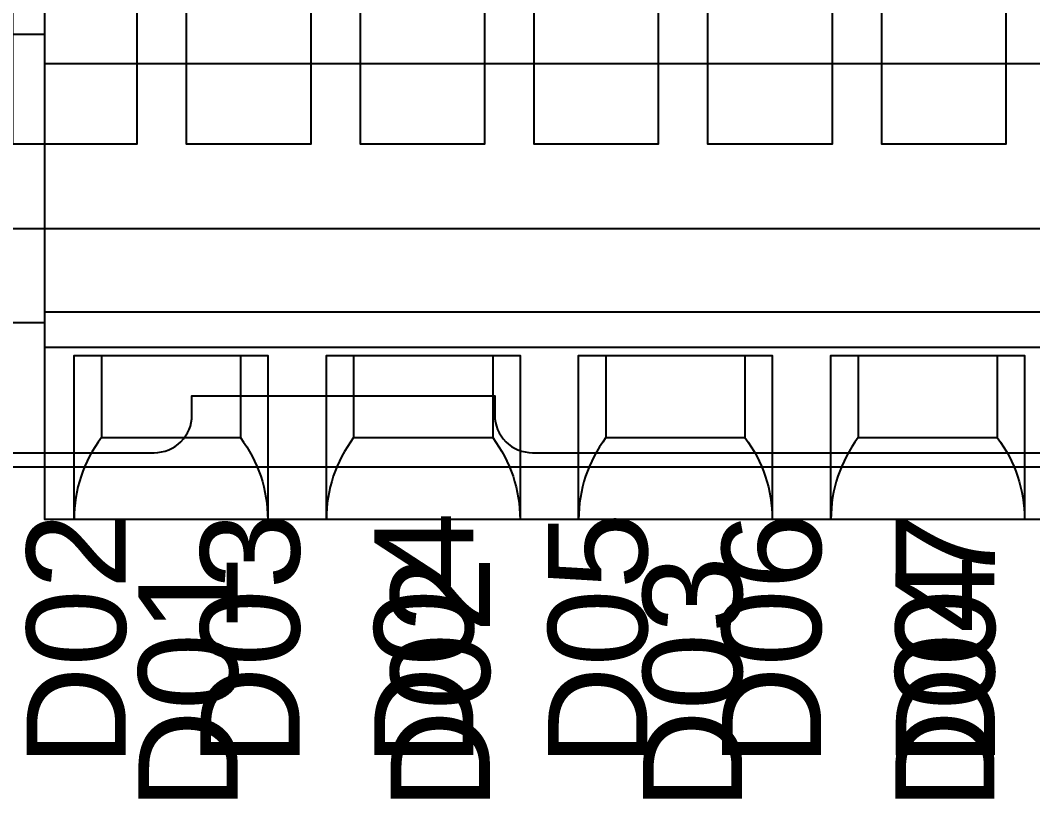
# Model space of a CAD drawing. Extents: x 0.3 to 23.7, y 0.2 to 17.8.
# Drawn here: x 18.185 to 18.987, y 4.187 to 4.805 of the extents above; entities that cross this region are included whole.
import ezdxf

# ---------------------------------------------------------------- set-up
doc = ezdxf.new("R2010")
doc.units = 0
doc.header["$MEASUREMENT"] = 0
for name, color, linetype in [('3_01__0-__EMPTY', 7, 'CONTINUOUS'), ('3_02__B-___3__DI___4__DO__', 7, 'CONTINUOUS'), ('3_03__1-___4__DI___4__DO_E', 7, 'CONTINUOUS'), ('3_04__C-___4__DI___4__DO_F', 7, 'CONTINUOUS'), ('3_05__D-___4__DI___3__DO_E', 7, 'CONTINUOUS'), ('3_06__2A___8__DO__ELECTROM', 7, 'CONTINUOUS'), ('3_07__2B___8__DO__ELECTROM', 7, 'CONTINUOUS'), ('3_08__2C___8__DO_ELECTROME', 7, 'CONTINUOUS'), ('3_09__2D___8__DO_ELECTROME', 7, 'CONTINUOUS'), ('3_10__2G___8__DO_ELECTROME', 7, 'CONTINUOUS'), ('3_11__3-___8__DI', 7, 'CONTINUOUS'), ('3_12__4-___14__DI', 7, 'CONTINUOUS'), ('3_13__6-___4__AI___4__AO__', 7, 'CONTINUOUS'), ('3_14__9-___10__RTD_INPUTS', 7, 'CONTINUOUS')]:
    doc.layers.add(name, color=color, linetype=linetype)
doc.styles.add('ARIAL', font='arial.ttf')

msp = doc.modelspace()

# ---------------------------------------------------------------- linework, layer by layer
at = {"layer": '3_01__0-__EMPTY'}
msp.add_lwpolyline([(19.55576, 5.0419), (18.59054, 5.0419, 0.414214), (18.56065, 5.01201), (18.56065, 4.9969), (18.32065, 4.9969), (18.32065, 5.01201, 0.414214), (18.29076, 5.0419), (17.93304, 5.0419, 0.414973), (17.90315, 5.01201), (17.90315, 4.49178, 0.414973), (17.93304, 4.4619), (18.29076, 4.4619, 0.414214), (18.32065, 4.49178), (18.32065, 4.5069), (18.56065, 4.5069), (18.56065, 4.49178, 0.414214), (18.59054, 4.4619), (19.55576, 4.4619, 0.414214)], format="xyb", dxfattribs=at)
at = {"layer": '3_02__B-___3__DI___4__DO__'}
msp.add_lwpolyline([(18.20394, 5.01766), (19.80394, 5.01766), (19.80394, 4.40895), (18.20394, 4.40895)], close=True, dxfattribs=at)
for points in [[(18.20394, 4.79351), (18.04331, 4.79351, 0.414169), (18.00394, 4.75415), (18.00394, 4.60457, 0.414258), (18.04331, 4.5652), (18.20394, 4.5652)], [(18.24882, 4.53902), (18.24882, 4.47389, 0.162853), (18.22717, 4.40895, 1.944453)], [(18.35906, 4.53902), (18.35906, 4.47389, -0.162853), (18.38071, 4.40895, -1.944453)], [(18.44882, 4.53902), (18.44882, 4.47389, 0.162853), (18.42717, 4.40895, 1.944453)], [(18.55906, 4.53902), (18.55906, 4.47389, -0.162853), (18.58071, 4.40895, -1.944453)], [(18.64882, 4.53902), (18.64882, 4.47389, 0.162853), (18.62717, 4.40895, 1.944453)], [(18.75906, 4.53902), (18.75906, 4.47389, -0.162853), (18.78071, 4.40895, -1.944453)], [(18.84882, 4.53902), (18.84882, 4.47389, 0.162853), (18.82717, 4.40895, 1.944453)], [(18.95906, 4.53902), (18.95906, 4.47389, -0.162853), (18.98071, 4.40895, -1.944453)]]:
    msp.add_lwpolyline(points, format="xyb", dxfattribs=at)
for points in [[(18.20394, 4.77062), (19.80394, 4.77062)], [(18.20394, 4.57353), (19.80394, 4.57353)], [(18.20394, 4.54569), (19.80394, 4.54569)], [(18.22717, 4.40895), (18.22717, 4.53902), (18.38071, 4.53902), (18.38071, 4.40895)], [(18.42717, 4.40895), (18.42717, 4.53902), (18.58071, 4.53902), (18.58071, 4.40895)], [(18.62717, 4.40895), (18.62717, 4.53902), (18.78071, 4.53902), (18.78071, 4.40895)], [(18.82717, 4.40895), (18.82717, 4.53902), (18.98071, 4.53902), (18.98071, 4.40895)], [(18.24882, 4.47389), (18.35906, 4.47389)], [(18.44882, 4.47389), (18.55906, 4.47389)], [(18.64882, 4.47389), (18.75906, 4.47389)], [(18.84882, 4.47389), (18.95906, 4.47389)]]:
    msp.add_lwpolyline(points, dxfattribs=at)
at = {"layer": '3_03__1-___4__DI___4__DO_E'}
msp.add_lwpolyline([(18.20394, 5.01766), (19.80394, 5.01766), (19.80394, 4.40895), (18.20394, 4.40895)], close=True, dxfattribs=at)
for points in [[(18.20394, 4.79351), (18.04331, 4.79351, 0.414169), (18.00394, 4.75415), (18.00394, 4.60457, 0.414258), (18.04331, 4.5652), (18.20394, 4.5652)], [(18.24882, 4.53902), (18.24882, 4.47389, 0.162853), (18.22717, 4.40895, 1.944453)], [(18.35906, 4.53902), (18.35906, 4.47389, -0.162853), (18.38071, 4.40895, -1.944453)], [(18.44882, 4.53902), (18.44882, 4.47389, 0.162853), (18.42717, 4.40895, 1.944453)], [(18.55906, 4.53902), (18.55906, 4.47389, -0.162853), (18.58071, 4.40895, -1.944453)], [(18.64882, 4.53902), (18.64882, 4.47389, 0.162853), (18.62717, 4.40895, 1.944453)], [(18.75906, 4.53902), (18.75906, 4.47389, -0.162853), (18.78071, 4.40895, -1.944453)], [(18.84882, 4.53902), (18.84882, 4.47389, 0.162853), (18.82717, 4.40895, 1.944453)], [(18.95906, 4.53902), (18.95906, 4.47389, -0.162853), (18.98071, 4.40895, -1.944453)]]:
    msp.add_lwpolyline(points, format="xyb", dxfattribs=at)
for points in [[(18.20394, 4.77062), (19.80394, 4.77062)], [(18.20394, 4.57353), (19.80394, 4.57353)], [(18.20394, 4.54569), (19.80394, 4.54569)], [(18.22717, 4.40895), (18.22717, 4.53902), (18.38071, 4.53902), (18.38071, 4.40895)], [(18.42717, 4.40895), (18.42717, 4.53902), (18.58071, 4.53902), (18.58071, 4.40895)], [(18.62717, 4.40895), (18.62717, 4.53902), (18.78071, 4.53902), (18.78071, 4.40895)], [(18.82717, 4.40895), (18.82717, 4.53902), (18.98071, 4.53902), (18.98071, 4.40895)], [(18.24882, 4.47389), (18.35906, 4.47389)], [(18.44882, 4.47389), (18.55906, 4.47389)], [(18.64882, 4.47389), (18.75906, 4.47389)], [(18.84882, 4.47389), (18.95906, 4.47389)]]:
    msp.add_lwpolyline(points, dxfattribs=at)
at = {"layer": '3_04__C-___4__DI___4__DO_F'}
msp.add_lwpolyline([(18.20394, 5.01766), (19.80394, 5.01766), (19.80394, 4.40895), (18.20394, 4.40895)], close=True, dxfattribs=at)
for points in [[(18.20394, 4.79351), (18.04331, 4.79351, 0.414169), (18.00394, 4.75415), (18.00394, 4.60457, 0.414258), (18.04331, 4.5652), (18.20394, 4.5652)], [(18.24882, 4.53902), (18.24882, 4.47389, 0.162853), (18.22717, 4.40895, 1.944453)], [(18.35906, 4.53902), (18.35906, 4.47389, -0.162853), (18.38071, 4.40895, -1.944453)], [(18.44882, 4.53902), (18.44882, 4.47389, 0.162853), (18.42717, 4.40895, 1.944453)], [(18.55906, 4.53902), (18.55906, 4.47389, -0.162853), (18.58071, 4.40895, -1.944453)], [(18.64882, 4.53902), (18.64882, 4.47389, 0.162853), (18.62717, 4.40895, 1.944453)], [(18.75906, 4.53902), (18.75906, 4.47389, -0.162853), (18.78071, 4.40895, -1.944453)], [(18.84882, 4.53902), (18.84882, 4.47389, 0.162853), (18.82717, 4.40895, 1.944453)], [(18.95906, 4.53902), (18.95906, 4.47389, -0.162853), (18.98071, 4.40895, -1.944453)]]:
    msp.add_lwpolyline(points, format="xyb", dxfattribs=at)
for points in [[(18.20394, 4.77062), (19.80394, 4.77062)], [(18.20394, 4.57353), (19.80394, 4.57353)], [(18.20394, 4.54569), (19.80394, 4.54569)], [(18.22717, 4.40895), (18.22717, 4.53902), (18.38071, 4.53902), (18.38071, 4.40895)], [(18.42717, 4.40895), (18.42717, 4.53902), (18.58071, 4.53902), (18.58071, 4.40895)], [(18.62717, 4.40895), (18.62717, 4.53902), (18.78071, 4.53902), (18.78071, 4.40895)], [(18.82717, 4.40895), (18.82717, 4.53902), (18.98071, 4.53902), (18.98071, 4.40895)], [(18.24882, 4.47389), (18.35906, 4.47389)], [(18.44882, 4.47389), (18.55906, 4.47389)], [(18.64882, 4.47389), (18.75906, 4.47389)], [(18.84882, 4.47389), (18.95906, 4.47389)]]:
    msp.add_lwpolyline(points, dxfattribs=at)
at = {"layer": '3_05__D-___4__DI___3__DO_E'}
msp.add_lwpolyline([(18.20394, 5.01766), (19.80394, 5.01766), (19.80394, 4.40895), (18.20394, 4.40895)], close=True, dxfattribs=at)
for points in [[(18.20394, 4.79351), (18.04331, 4.79351, 0.414169), (18.00394, 4.75415), (18.00394, 4.60457, 0.414258), (18.04331, 4.5652), (18.20394, 4.5652)], [(18.24882, 4.53902), (18.24882, 4.47389, 0.162853), (18.22717, 4.40895, 1.944453)], [(18.35906, 4.53902), (18.35906, 4.47389, -0.162853), (18.38071, 4.40895, -1.944453)], [(18.44882, 4.53902), (18.44882, 4.47389, 0.162853), (18.42717, 4.40895, 1.944453)], [(18.55906, 4.53902), (18.55906, 4.47389, -0.162853), (18.58071, 4.40895, -1.944453)], [(18.64882, 4.53902), (18.64882, 4.47389, 0.162853), (18.62717, 4.40895, 1.944453)], [(18.75906, 4.53902), (18.75906, 4.47389, -0.162853), (18.78071, 4.40895, -1.944453)], [(18.84882, 4.53902), (18.84882, 4.47389, 0.162853), (18.82717, 4.40895, 1.944453)], [(18.95906, 4.53902), (18.95906, 4.47389, -0.162853), (18.98071, 4.40895, -1.944453)]]:
    msp.add_lwpolyline(points, format="xyb", dxfattribs=at)
for points in [[(18.20394, 4.77062), (19.80394, 4.77062)], [(18.20394, 4.57353), (19.80394, 4.57353)], [(18.20394, 4.54569), (19.80394, 4.54569)], [(18.22717, 4.40895), (18.22717, 4.53902), (18.38071, 4.53902), (18.38071, 4.40895)], [(18.42717, 4.40895), (18.42717, 4.53902), (18.58071, 4.53902), (18.58071, 4.40895)], [(18.62717, 4.40895), (18.62717, 4.53902), (18.78071, 4.53902), (18.78071, 4.40895)], [(18.82717, 4.40895), (18.82717, 4.53902), (18.98071, 4.53902), (18.98071, 4.40895)], [(18.24882, 4.47389), (18.35906, 4.47389)], [(18.44882, 4.47389), (18.55906, 4.47389)], [(18.64882, 4.47389), (18.75906, 4.47389)], [(18.84882, 4.47389), (18.95906, 4.47389)]]:
    msp.add_lwpolyline(points, dxfattribs=at)
at = {"layer": '3_06__2A___8__DO__ELECTROM'}
msp.add_lwpolyline([(18.20394, 5.01766), (19.80394, 5.01766), (19.80394, 4.40895), (18.20394, 4.40895)], close=True, dxfattribs=at)
for points in [[(18.20394, 4.79351), (18.04331, 4.79351, 0.414169), (18.00394, 4.75415), (18.00394, 4.60457, 0.414258), (18.04331, 4.5652), (18.20394, 4.5652)], [(18.24882, 4.53902), (18.24882, 4.47389, 0.162853), (18.22717, 4.40895, 1.944453)], [(18.35906, 4.53902), (18.35906, 4.47389, -0.162853), (18.38071, 4.40895, -1.944453)], [(18.44882, 4.53902), (18.44882, 4.47389, 0.162853), (18.42717, 4.40895, 1.944453)], [(18.55906, 4.53902), (18.55906, 4.47389, -0.162853), (18.58071, 4.40895, -1.944453)], [(18.64882, 4.53902), (18.64882, 4.47389, 0.162853), (18.62717, 4.40895, 1.944453)], [(18.75906, 4.53902), (18.75906, 4.47389, -0.162853), (18.78071, 4.40895, -1.944453)], [(18.84882, 4.53902), (18.84882, 4.47389, 0.162853), (18.82717, 4.40895, 1.944453)], [(18.95906, 4.53902), (18.95906, 4.47389, -0.162853), (18.98071, 4.40895, -1.944453)]]:
    msp.add_lwpolyline(points, format="xyb", dxfattribs=at)
for points in [[(18.20394, 4.77062), (19.80394, 4.77062)], [(18.20394, 4.57353), (19.80394, 4.57353)], [(18.20394, 4.54569), (19.80394, 4.54569)], [(18.22717, 4.40895), (18.22717, 4.53902), (18.38071, 4.53902), (18.38071, 4.40895)], [(18.42717, 4.40895), (18.42717, 4.53902), (18.58071, 4.53902), (18.58071, 4.40895)], [(18.62717, 4.40895), (18.62717, 4.53902), (18.78071, 4.53902), (18.78071, 4.40895)], [(18.82717, 4.40895), (18.82717, 4.53902), (18.98071, 4.53902), (18.98071, 4.40895)], [(18.24882, 4.47389), (18.35906, 4.47389)], [(18.44882, 4.47389), (18.55906, 4.47389)], [(18.64882, 4.47389), (18.75906, 4.47389)], [(18.84882, 4.47389), (18.95906, 4.47389)]]:
    msp.add_lwpolyline(points, dxfattribs=at)
at = {"layer": '3_07__2B___8__DO__ELECTROM'}
msp.add_lwpolyline([(18.20394, 5.01766), (19.80394, 5.01766), (19.80394, 4.40895), (18.20394, 4.40895)], close=True, dxfattribs=at)
for points in [[(18.20394, 4.79351), (18.04331, 4.79351, 0.414169), (18.00394, 4.75415), (18.00394, 4.60457, 0.414258), (18.04331, 4.5652), (18.20394, 4.5652)], [(18.24882, 4.53902), (18.24882, 4.47389, 0.162853), (18.22717, 4.40895, 1.944453)], [(18.35906, 4.53902), (18.35906, 4.47389, -0.162853), (18.38071, 4.40895, -1.944453)], [(18.44882, 4.53902), (18.44882, 4.47389, 0.162853), (18.42717, 4.40895, 1.944453)], [(18.55906, 4.53902), (18.55906, 4.47389, -0.162853), (18.58071, 4.40895, -1.944453)], [(18.64882, 4.53902), (18.64882, 4.47389, 0.162853), (18.62717, 4.40895, 1.944453)], [(18.75906, 4.53902), (18.75906, 4.47389, -0.162853), (18.78071, 4.40895, -1.944453)], [(18.84882, 4.53902), (18.84882, 4.47389, 0.162853), (18.82717, 4.40895, 1.944453)], [(18.95906, 4.53902), (18.95906, 4.47389, -0.162853), (18.98071, 4.40895, -1.944453)]]:
    msp.add_lwpolyline(points, format="xyb", dxfattribs=at)
for points in [[(18.20394, 4.77062), (19.80394, 4.77062)], [(18.20394, 4.57353), (19.80394, 4.57353)], [(18.20394, 4.54569), (19.80394, 4.54569)], [(18.22717, 4.40895), (18.22717, 4.53902), (18.38071, 4.53902), (18.38071, 4.40895)], [(18.42717, 4.40895), (18.42717, 4.53902), (18.58071, 4.53902), (18.58071, 4.40895)], [(18.62717, 4.40895), (18.62717, 4.53902), (18.78071, 4.53902), (18.78071, 4.40895)], [(18.82717, 4.40895), (18.82717, 4.53902), (18.98071, 4.53902), (18.98071, 4.40895)], [(18.24882, 4.47389), (18.35906, 4.47389)], [(18.44882, 4.47389), (18.55906, 4.47389)], [(18.64882, 4.47389), (18.75906, 4.47389)], [(18.84882, 4.47389), (18.95906, 4.47389)]]:
    msp.add_lwpolyline(points, dxfattribs=at)
at = {"layer": '3_08__2C___8__DO_ELECTROME'}
msp.add_lwpolyline([(18.20394, 5.01766), (19.80394, 5.01766), (19.80394, 4.40895), (18.20394, 4.40895)], close=True, dxfattribs=at)
for points in [[(18.20394, 4.79351), (18.04331, 4.79351, 0.414169), (18.00394, 4.75415), (18.00394, 4.60457, 0.414258), (18.04331, 4.5652), (18.20394, 4.5652)], [(18.24882, 4.53902), (18.24882, 4.47389, 0.162853), (18.22717, 4.40895, 1.944453)], [(18.35906, 4.53902), (18.35906, 4.47389, -0.162853), (18.38071, 4.40895, -1.944453)], [(18.44882, 4.53902), (18.44882, 4.47389, 0.162853), (18.42717, 4.40895, 1.944453)], [(18.55906, 4.53902), (18.55906, 4.47389, -0.162853), (18.58071, 4.40895, -1.944453)], [(18.64882, 4.53902), (18.64882, 4.47389, 0.162853), (18.62717, 4.40895, 1.944453)], [(18.75906, 4.53902), (18.75906, 4.47389, -0.162853), (18.78071, 4.40895, -1.944453)], [(18.84882, 4.53902), (18.84882, 4.47389, 0.162853), (18.82717, 4.40895, 1.944453)], [(18.95906, 4.53902), (18.95906, 4.47389, -0.162853), (18.98071, 4.40895, -1.944453)]]:
    msp.add_lwpolyline(points, format="xyb", dxfattribs=at)
for points in [[(18.20394, 4.77062), (19.80394, 4.77062)], [(18.20394, 4.57353), (19.80394, 4.57353)], [(18.20394, 4.54569), (19.80394, 4.54569)], [(18.22717, 4.40895), (18.22717, 4.53902), (18.38071, 4.53902), (18.38071, 4.40895)], [(18.42717, 4.40895), (18.42717, 4.53902), (18.58071, 4.53902), (18.58071, 4.40895)], [(18.62717, 4.40895), (18.62717, 4.53902), (18.78071, 4.53902), (18.78071, 4.40895)], [(18.82717, 4.40895), (18.82717, 4.53902), (18.98071, 4.53902), (18.98071, 4.40895)], [(18.24882, 4.47389), (18.35906, 4.47389)], [(18.44882, 4.47389), (18.55906, 4.47389)], [(18.64882, 4.47389), (18.75906, 4.47389)], [(18.84882, 4.47389), (18.95906, 4.47389)]]:
    msp.add_lwpolyline(points, dxfattribs=at)
at = {"layer": '3_09__2D___8__DO_ELECTROME'}
msp.add_lwpolyline([(18.20394, 5.01766), (19.80394, 5.01766), (19.80394, 4.40895), (18.20394, 4.40895)], close=True, dxfattribs=at)
for points in [[(18.20394, 4.79351), (18.04331, 4.79351, 0.414169), (18.00394, 4.75415), (18.00394, 4.60457, 0.414258), (18.04331, 4.5652), (18.20394, 4.5652)], [(18.24882, 4.53902), (18.24882, 4.47389, 0.162853), (18.22717, 4.40895, 1.944453)], [(18.35906, 4.53902), (18.35906, 4.47389, -0.162853), (18.38071, 4.40895, -1.944453)], [(18.44882, 4.53902), (18.44882, 4.47389, 0.162853), (18.42717, 4.40895, 1.944453)], [(18.55906, 4.53902), (18.55906, 4.47389, -0.162853), (18.58071, 4.40895, -1.944453)], [(18.64882, 4.53902), (18.64882, 4.47389, 0.162853), (18.62717, 4.40895, 1.944453)], [(18.75906, 4.53902), (18.75906, 4.47389, -0.162853), (18.78071, 4.40895, -1.944453)], [(18.84882, 4.53902), (18.84882, 4.47389, 0.162853), (18.82717, 4.40895, 1.944453)], [(18.95906, 4.53902), (18.95906, 4.47389, -0.162853), (18.98071, 4.40895, -1.944453)]]:
    msp.add_lwpolyline(points, format="xyb", dxfattribs=at)
for points in [[(18.20394, 4.77062), (19.80394, 4.77062)], [(18.20394, 4.57353), (19.80394, 4.57353)], [(18.20394, 4.54569), (19.80394, 4.54569)], [(18.22717, 4.40895), (18.22717, 4.53902), (18.38071, 4.53902), (18.38071, 4.40895)], [(18.42717, 4.40895), (18.42717, 4.53902), (18.58071, 4.53902), (18.58071, 4.40895)], [(18.62717, 4.40895), (18.62717, 4.53902), (18.78071, 4.53902), (18.78071, 4.40895)], [(18.82717, 4.40895), (18.82717, 4.53902), (18.98071, 4.53902), (18.98071, 4.40895)], [(18.24882, 4.47389), (18.35906, 4.47389)], [(18.44882, 4.47389), (18.55906, 4.47389)], [(18.64882, 4.47389), (18.75906, 4.47389)], [(18.84882, 4.47389), (18.95906, 4.47389)]]:
    msp.add_lwpolyline(points, dxfattribs=at)
at = {"layer": '3_10__2G___8__DO_ELECTROME'}
msp.add_lwpolyline([(18.20394, 5.01766), (19.80394, 5.01766), (19.80394, 4.40895), (18.20394, 4.40895)], close=True, dxfattribs=at)
for points in [[(18.20394, 4.79351), (18.04331, 4.79351, 0.414169), (18.00394, 4.75415), (18.00394, 4.60457, 0.414258), (18.04331, 4.5652), (18.20394, 4.5652)], [(18.24882, 4.53902), (18.24882, 4.47389, 0.162853), (18.22717, 4.40895, 1.944453)], [(18.35906, 4.53902), (18.35906, 4.47389, -0.162853), (18.38071, 4.40895, -1.944453)], [(18.44882, 4.53902), (18.44882, 4.47389, 0.162853), (18.42717, 4.40895, 1.944453)], [(18.55906, 4.53902), (18.55906, 4.47389, -0.162853), (18.58071, 4.40895, -1.944453)], [(18.64882, 4.53902), (18.64882, 4.47389, 0.162853), (18.62717, 4.40895, 1.944453)], [(18.75906, 4.53902), (18.75906, 4.47389, -0.162853), (18.78071, 4.40895, -1.944453)], [(18.84882, 4.53902), (18.84882, 4.47389, 0.162853), (18.82717, 4.40895, 1.944453)], [(18.95906, 4.53902), (18.95906, 4.47389, -0.162853), (18.98071, 4.40895, -1.944453)]]:
    msp.add_lwpolyline(points, format="xyb", dxfattribs=at)
for points in [[(18.20394, 4.77062), (19.80394, 4.77062)], [(18.20394, 4.57353), (19.80394, 4.57353)], [(18.20394, 4.54569), (19.80394, 4.54569)], [(18.22717, 4.40895), (18.22717, 4.53902), (18.38071, 4.53902), (18.38071, 4.40895)], [(18.42717, 4.40895), (18.42717, 4.53902), (18.58071, 4.53902), (18.58071, 4.40895)], [(18.62717, 4.40895), (18.62717, 4.53902), (18.78071, 4.53902), (18.78071, 4.40895)], [(18.82717, 4.40895), (18.82717, 4.53902), (18.98071, 4.53902), (18.98071, 4.40895)], [(18.24882, 4.47389), (18.35906, 4.47389)], [(18.44882, 4.47389), (18.55906, 4.47389)], [(18.64882, 4.47389), (18.75906, 4.47389)], [(18.84882, 4.47389), (18.95906, 4.47389)]]:
    msp.add_lwpolyline(points, dxfattribs=at)
at = {"layer": '3_11__3-___8__DI'}
msp.add_lwpolyline([(18.20394, 5.01766), (19.80394, 5.01766), (19.80394, 4.40895), (18.20394, 4.40895)], close=True, dxfattribs=at)
for points in [[(18.20394, 4.79351), (18.04331, 4.79351, 0.414169), (18.00394, 4.75415), (18.00394, 4.60457, 0.414258), (18.04331, 4.5652), (18.20394, 4.5652)], [(18.24882, 4.53902), (18.24882, 4.47389, 0.162853), (18.22717, 4.40895, 1.944453)], [(18.35906, 4.53902), (18.35906, 4.47389, -0.162853), (18.38071, 4.40895, -1.944453)], [(18.44882, 4.53902), (18.44882, 4.47389, 0.162853), (18.42717, 4.40895, 1.944453)], [(18.55906, 4.53902), (18.55906, 4.47389, -0.162853), (18.58071, 4.40895, -1.944453)], [(18.64882, 4.53902), (18.64882, 4.47389, 0.162853), (18.62717, 4.40895, 1.944453)], [(18.75906, 4.53902), (18.75906, 4.47389, -0.162853), (18.78071, 4.40895, -1.944453)], [(18.84882, 4.53902), (18.84882, 4.47389, 0.162853), (18.82717, 4.40895, 1.944453)], [(18.95906, 4.53902), (18.95906, 4.47389, -0.162853), (18.98071, 4.40895, -1.944453)]]:
    msp.add_lwpolyline(points, format="xyb", dxfattribs=at)
for points in [[(18.20394, 4.77062), (19.80394, 4.77062)], [(18.20394, 4.57353), (19.80394, 4.57353)], [(18.20394, 4.54569), (19.80394, 4.54569)], [(18.22717, 4.40895), (18.22717, 4.53902), (18.38071, 4.53902), (18.38071, 4.40895)], [(18.42717, 4.40895), (18.42717, 4.53902), (18.58071, 4.53902), (18.58071, 4.40895)], [(18.62717, 4.40895), (18.62717, 4.53902), (18.78071, 4.53902), (18.78071, 4.40895)], [(18.82717, 4.40895), (18.82717, 4.53902), (18.98071, 4.53902), (18.98071, 4.40895)], [(18.24882, 4.47389), (18.35906, 4.47389)], [(18.44882, 4.47389), (18.55906, 4.47389)], [(18.64882, 4.47389), (18.75906, 4.47389)], [(18.84882, 4.47389), (18.95906, 4.47389)]]:
    msp.add_lwpolyline(points, dxfattribs=at)
at = {"layer": '3_12__4-___14__DI'}
msp.add_lwpolyline([(18.20394, 5.01766), (19.80394, 5.01766), (19.80394, 4.40895), (18.20394, 4.40895)], close=True, dxfattribs=at)
for points in [[(18.20394, 4.79351), (18.04331, 4.79351, 0.414169), (18.00394, 4.75415), (18.00394, 4.60457, 0.414258), (18.04331, 4.5652), (18.20394, 4.5652)], [(18.24882, 4.53902), (18.24882, 4.47389, 0.162853), (18.22717, 4.40895, 1.944453)], [(18.35906, 4.53902), (18.35906, 4.47389, -0.162853), (18.38071, 4.40895, -1.944453)], [(18.44882, 4.53902), (18.44882, 4.47389, 0.162853), (18.42717, 4.40895, 1.944453)], [(18.55906, 4.53902), (18.55906, 4.47389, -0.162853), (18.58071, 4.40895, -1.944453)], [(18.64882, 4.53902), (18.64882, 4.47389, 0.162853), (18.62717, 4.40895, 1.944453)], [(18.75906, 4.53902), (18.75906, 4.47389, -0.162853), (18.78071, 4.40895, -1.944453)], [(18.84882, 4.53902), (18.84882, 4.47389, 0.162853), (18.82717, 4.40895, 1.944453)], [(18.95906, 4.53902), (18.95906, 4.47389, -0.162853), (18.98071, 4.40895, -1.944453)]]:
    msp.add_lwpolyline(points, format="xyb", dxfattribs=at)
for points in [[(18.20394, 4.77062), (19.80394, 4.77062)], [(18.20394, 4.57353), (19.80394, 4.57353)], [(18.20394, 4.54569), (19.80394, 4.54569)], [(18.22717, 4.40895), (18.22717, 4.53902), (18.38071, 4.53902), (18.38071, 4.40895)], [(18.42717, 4.40895), (18.42717, 4.53902), (18.58071, 4.53902), (18.58071, 4.40895)], [(18.62717, 4.40895), (18.62717, 4.53902), (18.78071, 4.53902), (18.78071, 4.40895)], [(18.82717, 4.40895), (18.82717, 4.53902), (18.98071, 4.53902), (18.98071, 4.40895)], [(18.24882, 4.47389), (18.35906, 4.47389)], [(18.44882, 4.47389), (18.55906, 4.47389)], [(18.64882, 4.47389), (18.75906, 4.47389)], [(18.84882, 4.47389), (18.95906, 4.47389)]]:
    msp.add_lwpolyline(points, dxfattribs=at)
at = {"layer": '3_13__6-___4__AI___4__AO__'}
msp.add_lwpolyline([(18.20394, 5.01766), (19.80394, 5.01766), (19.80394, 4.40895), (18.20394, 4.40895)], close=True, dxfattribs=at)
for points in [[(18.20394, 4.79351), (18.04331, 4.79351, 0.414169), (18.00394, 4.75415), (18.00394, 4.60457, 0.414258), (18.04331, 4.5652), (18.20394, 4.5652)], [(18.24882, 4.53902), (18.24882, 4.47389, 0.162853), (18.22717, 4.40895, 1.944453)], [(18.35906, 4.53902), (18.35906, 4.47389, -0.162853), (18.38071, 4.40895, -1.944453)], [(18.44882, 4.53902), (18.44882, 4.47389, 0.162853), (18.42717, 4.40895, 1.944453)], [(18.55906, 4.53902), (18.55906, 4.47389, -0.162853), (18.58071, 4.40895, -1.944453)], [(18.64882, 4.53902), (18.64882, 4.47389, 0.162853), (18.62717, 4.40895, 1.944453)], [(18.75906, 4.53902), (18.75906, 4.47389, -0.162853), (18.78071, 4.40895, -1.944453)], [(18.84882, 4.53902), (18.84882, 4.47389, 0.162853), (18.82717, 4.40895, 1.944453)], [(18.95906, 4.53902), (18.95906, 4.47389, -0.162853), (18.98071, 4.40895, -1.944453)]]:
    msp.add_lwpolyline(points, format="xyb", dxfattribs=at)
for points in [[(18.20394, 4.77062), (19.80394, 4.77062)], [(18.20394, 4.57353), (19.80394, 4.57353)], [(18.20394, 4.54569), (19.80394, 4.54569)], [(18.22717, 4.40895), (18.22717, 4.53902), (18.38071, 4.53902), (18.38071, 4.40895)], [(18.42717, 4.40895), (18.42717, 4.53902), (18.58071, 4.53902), (18.58071, 4.40895)], [(18.62717, 4.40895), (18.62717, 4.53902), (18.78071, 4.53902), (18.78071, 4.40895)], [(18.82717, 4.40895), (18.82717, 4.53902), (18.98071, 4.53902), (18.98071, 4.40895)], [(18.24882, 4.47389), (18.35906, 4.47389)], [(18.44882, 4.47389), (18.55906, 4.47389)], [(18.64882, 4.47389), (18.75906, 4.47389)], [(18.84882, 4.47389), (18.95906, 4.47389)]]:
    msp.add_lwpolyline(points, dxfattribs=at)
at = {"layer": '3_14__9-___10__RTD_INPUTS'}
for points in [[(18.01122, 4.45071), (20.09783, 4.45071), (20.09783, 4.90346), (18.01122, 4.90346)], [(18.17854, 4.86409), (18.27697, 4.86409), (18.27697, 4.70661), (18.17854, 4.70661)], [(18.31634, 4.86409), (18.41476, 4.86409), (18.41476, 4.70661), (18.31634, 4.70661)], [(18.45413, 4.86409), (18.55256, 4.86409), (18.55256, 4.70661), (18.45413, 4.70661)], [(18.59193, 4.86409), (18.69035, 4.86409), (18.69035, 4.70661), (18.59193, 4.70661)], [(18.72972, 4.86409), (18.82815, 4.86409), (18.82815, 4.70661), (18.72972, 4.70661)], [(18.86752, 4.86409), (18.96594, 4.86409), (18.96594, 4.70661), (18.86752, 4.70661)]]:
    msp.add_lwpolyline(points, close=True, dxfattribs=at)
msp.add_lwpolyline([(18.01122, 4.63969), (20.09783, 4.63969)], dxfattribs=at)

# ---------------------------------------------------------------- texts
at = {"layer": '3_01__0-__EMPTY', "style": 'ARIAL'}
for s, p in [('D01', (18.35683, 4.17841)), ('D03', (18.75679, 4.17841)), ('D04', (18.95683, 4.17841)), ('D02', (18.55682, 4.17841))]:
    msp.add_text(s, height=0.078667, rotation=90, dxfattribs=at).set_placement(p)
at = {"layer": '3_02__B-___3__DI___4__DO__', "style": 'ARIAL'}
for s, p in [('D01', (18.35683, 4.17841)), ('D03', (18.75679, 4.17841)), ('D04', (18.95683, 4.17841)), ('D02', (18.55682, 4.17841))]:
    msp.add_text(s, height=0.078667, rotation=90, dxfattribs=at).set_placement(p)
at = {"layer": '3_03__1-___4__DI___4__DO_E', "style": 'ARIAL'}
for s, p in [('D01', (18.35683, 4.17841)), ('D03', (18.75679, 4.17841)), ('D04', (18.95683, 4.17841)), ('D02', (18.55682, 4.17841))]:
    msp.add_text(s, height=0.078667, rotation=90, dxfattribs=at).set_placement(p)
at = {"layer": '3_04__C-___4__DI___4__DO_F', "style": 'ARIAL'}
for s, p in [('D01', (18.35683, 4.17841)), ('D03', (18.75679, 4.17841)), ('D04', (18.95683, 4.17841)), ('D02', (18.55682, 4.17841))]:
    msp.add_text(s, height=0.078667, rotation=90, dxfattribs=at).set_placement(p)
at = {"layer": '3_05__D-___4__DI___3__DO_E', "style": 'ARIAL'}
for s, p in [('D01', (18.35683, 4.17841)), ('D03', (18.75679, 4.17841)), ('D04', (18.95683, 4.17841)), ('D02', (18.55682, 4.17841))]:
    msp.add_text(s, height=0.078667, rotation=90, dxfattribs=at).set_placement(p)
at = {"layer": '3_06__2A___8__DO__ELECTROM', "style": 'ARIAL'}
for s, p in [('D01', (18.35683, 4.17841)), ('D03', (18.75679, 4.17841)), ('D04', (18.95683, 4.17841)), ('D02', (18.55682, 4.17841))]:
    msp.add_text(s, height=0.078667, rotation=90, dxfattribs=at).set_placement(p)
at = {"layer": '3_07__2B___8__DO__ELECTROM', "style": 'ARIAL'}
for s, p in [('D01', (18.35683, 4.17841)), ('D03', (18.75679, 4.17841)), ('D04', (18.95683, 4.17841)), ('D02', (18.55682, 4.17841))]:
    msp.add_text(s, height=0.078667, rotation=90, dxfattribs=at).set_placement(p)
at = {"layer": '3_08__2C___8__DO_ELECTROME', "style": 'ARIAL'}
for s, p in [('D01', (18.35683, 4.17841)), ('D03', (18.75679, 4.17841)), ('D04', (18.95683, 4.17841)), ('D02', (18.55682, 4.17841))]:
    msp.add_text(s, height=0.078667, rotation=90, dxfattribs=at).set_placement(p)
at = {"layer": '3_09__2D___8__DO_ELECTROME', "style": 'ARIAL'}
for s, p in [('D01', (18.35683, 4.17841)), ('D03', (18.75679, 4.17841)), ('D04', (18.95683, 4.17841)), ('D02', (18.55682, 4.17841))]:
    msp.add_text(s, height=0.078667, rotation=90, dxfattribs=at).set_placement(p)
at = {"layer": '3_10__2G___8__DO_ELECTROME', "style": 'ARIAL'}
for s, p in [('D01', (18.35683, 4.17841)), ('D03', (18.75679, 4.17841)), ('D04', (18.95683, 4.17841)), ('D02', (18.55682, 4.17841))]:
    msp.add_text(s, height=0.078667, rotation=90, dxfattribs=at).set_placement(p)
at = {"layer": '3_11__3-___8__DI', "style": 'ARIAL'}
for s, p in [('D01', (18.35683, 4.17841)), ('D03', (18.75679, 4.17841)), ('D04', (18.95683, 4.17841)), ('D02', (18.55682, 4.17841))]:
    msp.add_text(s, height=0.078667, rotation=90, dxfattribs=at).set_placement(p)
at = {"layer": '3_12__4-___14__DI', "style": 'ARIAL'}
for s, p in [('D01', (18.35683, 4.17841)), ('D03', (18.75679, 4.17841)), ('D04', (18.95683, 4.17841)), ('D02', (18.55682, 4.17841))]:
    msp.add_text(s, height=0.078667, rotation=90, dxfattribs=at).set_placement(p)
at = {"layer": '3_13__6-___4__AI___4__AO__', "style": 'ARIAL'}
for s, p in [('D01', (18.35683, 4.17841)), ('D03', (18.75679, 4.17841)), ('D04', (18.95683, 4.17841)), ('D02', (18.55682, 4.17841))]:
    msp.add_text(s, height=0.078667, rotation=90, dxfattribs=at).set_placement(p)
at = {"layer": '3_14__9-___10__RTD_INPUTS', "style": 'ARIAL'}
for s, p in [('D02', (18.26818, 4.21306)), ('D03', (18.40598, 4.21306)), ('D04', (18.54378, 4.21306)), ('D05', (18.68159, 4.21306)), ('D06', (18.81939, 4.21306)), ('D07', (18.9572, 4.21306))]:
    msp.add_text(s, height=0.078667, rotation=90, dxfattribs=at).set_placement(p)

doc.saveas('drawing.dxf')
